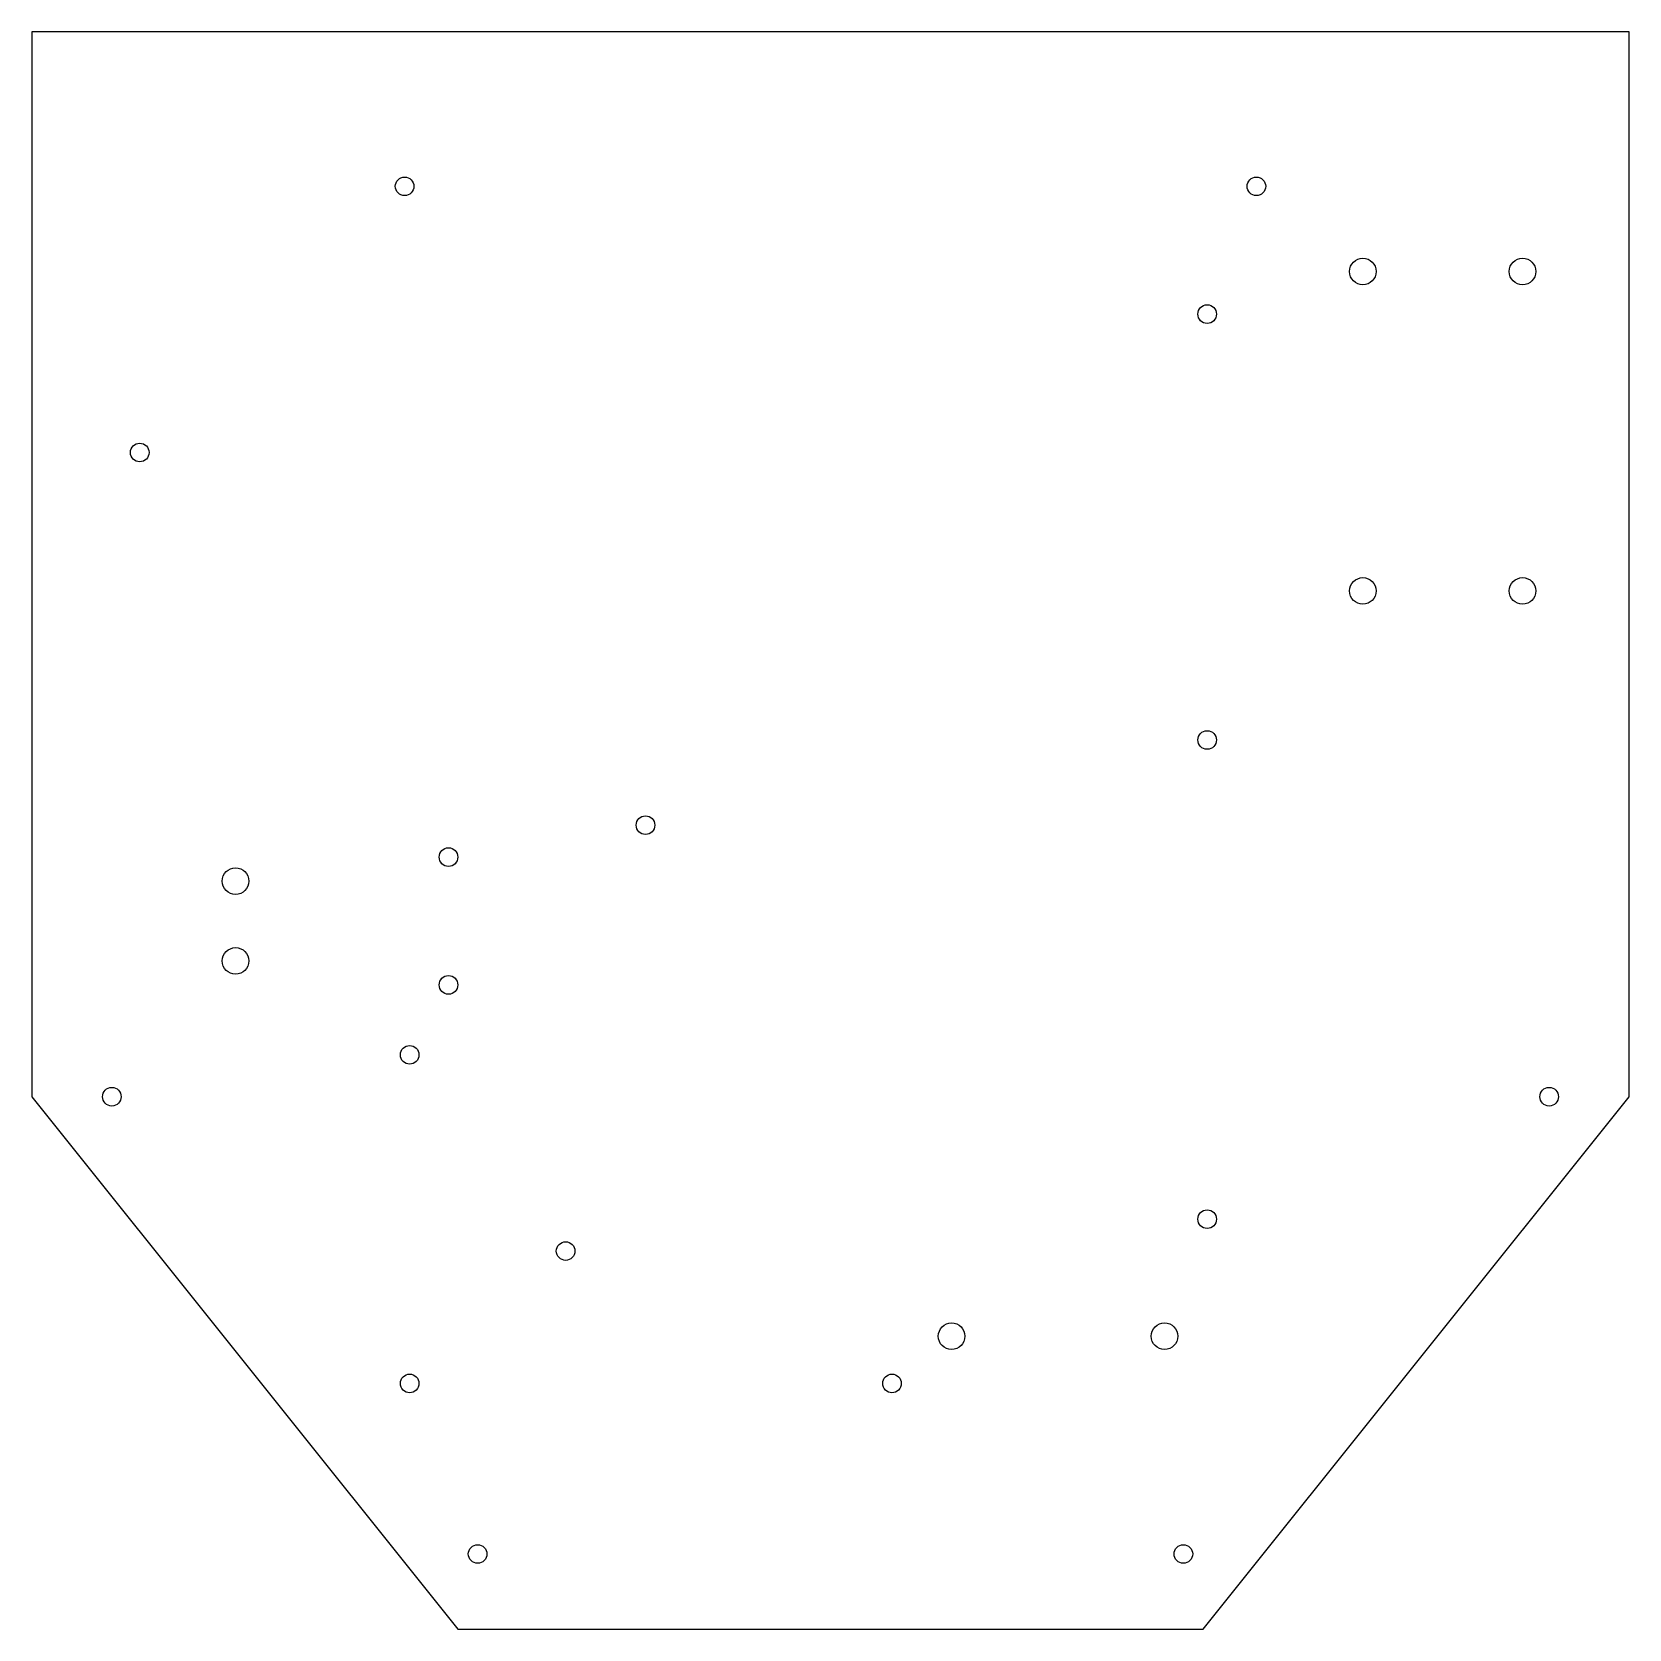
# Model space of a CAD drawing. Header units: millimetres. Extents: x -150 to 150, y -150 to 150.
import ezdxf

# ---------------------------------------------------------------- set-up
doc = ezdxf.new("R2010")
doc.units = ezdxf.units.MM

msp = doc.modelspace()

# ---------------------------------------------------------------- linework, layer by layer
at = {"color": 7, "linetype": 'Continuous', "lineweight": 25}
for p, q in [((-150, 150), (-150, -50)), ((150, 150), (-150, 150)), ((150, -50), (150, 150)), ((-150, -50), (-70, -150)), ((70, -150), (150, -50)), ((-70, -150), (70, -150))]:
    msp.add_line(p, q, dxfattribs=at)
for centre, radius in [((-80, 121), 1.75), ((80, 121), 1.75), ((100, 105), 2.5), ((130, 105), 2.5), ((70.75, 97), 1.75), ((-129.75, 71), 1.75), ((100, 45), 2.5), ((130, 45), 2.5), ((70.75, 17), 1.75), ((-34.75, 1), 1.75), ((-71.75, -5), 1.75), ((-111.75, -9.5), 2.5), ((-111.75, -24.5), 2.5), ((-71.75, -29), 1.75), ((-79.05, -42.14), 1.75), ((-135, -50), 1.75), ((135, -50), 1.75), ((70.75, -73), 1.75), ((-49.75, -79), 1.75), ((22.75, -95), 2.5), ((62.75, -95), 2.5), ((-79.05, -103.86), 1.75), ((11.55, -103.86), 1.75), ((-66.28, -135.9), 1.75), ((66.28, -135.9), 1.75)]:
    msp.add_circle(centre, radius, dxfattribs=at)

doc.saveas('drawing.dxf')
